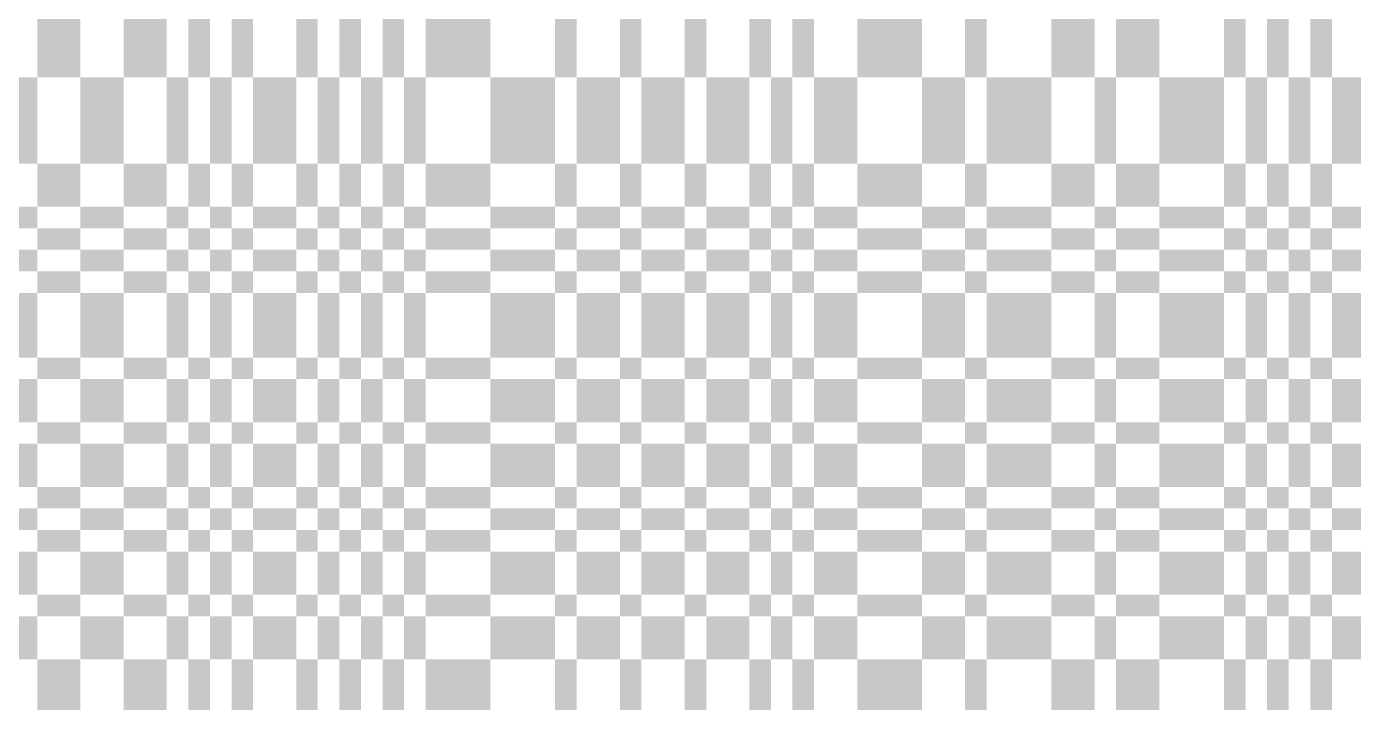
# Model space of a CAD drawing. Extents: x 0 to 200, y 0 to 200.
# Drawn here: x 99.8 to 124.4, y 50 to 62.54 of the extents above; entities that cross this region are included whole.
import ezdxf

# ---------------------------------------------------------------- set-up
doc = ezdxf.new("R2010")
doc.units = 0

msp = doc.modelspace()

# ---------------------------------------------------------------- linework, layer by layer
at = {"layer": 'CHROME'}
for points in [[(100, 61.6), (100.8, 61.6), (100, 62.8), (100.8, 62.8)], [(101.6, 61.6), (102.4, 61.6), (101.6, 62.8), (102.4, 62.8)], [(102.8, 61.6), (103.2, 61.6), (102.8, 62.8), (103.2, 62.8)], [(103.6, 61.6), (104, 61.6), (103.6, 62.8), (104, 62.8)], [(104.8, 61.6), (105.2, 61.6), (104.8, 62.8), (105.2, 62.8)], [(105.6, 61.6), (106, 61.6), (105.6, 62.8), (106, 62.8)], [(106.4, 61.6), (106.8, 61.6), (106.4, 62.8), (106.8, 62.8)], [(107.2, 61.6), (108.4, 61.6), (107.2, 62.8), (108.4, 62.8)], [(109.6, 61.6), (110, 61.6), (109.6, 62.8), (110, 62.8)], [(110.8, 61.6), (111.2, 61.6), (110.8, 62.8), (111.2, 62.8)], [(112, 61.6), (112.4, 61.6), (112, 62.8), (112.4, 62.8)], [(113.2, 61.6), (113.6, 61.6), (113.2, 62.8), (113.6, 62.8)], [(114, 61.6), (114.4, 61.6), (114, 62.8), (114.4, 62.8)], [(115.2, 61.6), (116.4, 61.6), (115.2, 62.8), (116.4, 62.8)], [(117.2, 61.6), (117.6, 61.6), (117.2, 62.8), (117.6, 62.8)], [(118.8, 61.6), (119.6, 61.6), (118.8, 62.8), (119.6, 62.8)], [(120, 61.6), (120.8, 61.6), (120, 62.8), (120.8, 62.8)], [(122, 61.6), (122.4, 61.6), (122, 62.8), (122.4, 62.8)], [(122.8, 61.6), (123.2, 61.6), (122.8, 62.8), (123.2, 62.8)], [(123.6, 61.6), (124, 61.6), (123.6, 62.8), (124, 62.8)], [(99.6, 60), (100, 60), (99.6, 61.6), (100, 61.6)], [(100.8, 60), (101.6, 60), (100.8, 61.6), (101.6, 61.6)], [(102.4, 60), (102.8, 60), (102.4, 61.6), (102.8, 61.6)], [(103.2, 60), (103.6, 60), (103.2, 61.6), (103.6, 61.6)], [(104, 60), (104.8, 60), (104, 61.6), (104.8, 61.6)], [(105.2, 60), (105.6, 60), (105.2, 61.6), (105.6, 61.6)], [(106, 60), (106.4, 60), (106, 61.6), (106.4, 61.6)], [(106.8, 60), (107.2, 60), (106.8, 61.6), (107.2, 61.6)], [(108.4, 60), (109.6, 60), (108.4, 61.6), (109.6, 61.6)], [(110, 60), (110.8, 60), (110, 61.6), (110.8, 61.6)], [(111.2, 60), (112, 60), (111.2, 61.6), (112, 61.6)], [(112.4, 60), (113.2, 60), (112.4, 61.6), (113.2, 61.6)], [(113.6, 60), (114, 60), (113.6, 61.6), (114, 61.6)], [(114.4, 60), (115.2, 60), (114.4, 61.6), (115.2, 61.6)], [(116.4, 60), (117.2, 60), (116.4, 61.6), (117.2, 61.6)], [(117.6, 60), (118.8, 60), (117.6, 61.6), (118.8, 61.6)], [(119.6, 60), (120, 60), (119.6, 61.6), (120, 61.6)], [(120.8, 60), (122, 60), (120.8, 61.6), (122, 61.6)], [(122.4, 60), (122.8, 60), (122.4, 61.6), (122.8, 61.6)], [(123.2, 60), (123.6, 60), (123.2, 61.6), (123.6, 61.6)], [(124, 60), (124.8, 60), (124, 61.6), (124.8, 61.6)], [(100, 59.2), (100.8, 59.2), (100, 60), (100.8, 60)], [(101.6, 59.2), (102.4, 59.2), (101.6, 60), (102.4, 60)], [(102.8, 59.2), (103.2, 59.2), (102.8, 60), (103.2, 60)], [(103.6, 59.2), (104, 59.2), (103.6, 60), (104, 60)], [(104.8, 59.2), (105.2, 59.2), (104.8, 60), (105.2, 60)], [(105.6, 59.2), (106, 59.2), (105.6, 60), (106, 60)], [(106.4, 59.2), (106.8, 59.2), (106.4, 60), (106.8, 60)], [(107.2, 59.2), (108.4, 59.2), (107.2, 60), (108.4, 60)], [(109.6, 59.2), (110, 59.2), (109.6, 60), (110, 60)], [(110.8, 59.2), (111.2, 59.2), (110.8, 60), (111.2, 60)], [(112, 59.2), (112.4, 59.2), (112, 60), (112.4, 60)], [(113.2, 59.2), (113.6, 59.2), (113.2, 60), (113.6, 60)], [(114, 59.2), (114.4, 59.2), (114, 60), (114.4, 60)], [(115.2, 59.2), (116.4, 59.2), (115.2, 60), (116.4, 60)], [(117.2, 59.2), (117.6, 59.2), (117.2, 60), (117.6, 60)], [(118.8, 59.2), (119.6, 59.2), (118.8, 60), (119.6, 60)], [(120, 59.2), (120.8, 59.2), (120, 60), (120.8, 60)], [(122, 59.2), (122.4, 59.2), (122, 60), (122.4, 60)], [(122.8, 59.2), (123.2, 59.2), (122.8, 60), (123.2, 60)], [(123.6, 59.2), (124, 59.2), (123.6, 60), (124, 60)], [(99.6, 58.8), (100, 58.8), (99.6, 59.2), (100, 59.2)], [(100.8, 58.8), (101.6, 58.8), (100.8, 59.2), (101.6, 59.2)], [(102.4, 58.8), (102.8, 58.8), (102.4, 59.2), (102.8, 59.2)], [(103.2, 58.8), (103.6, 58.8), (103.2, 59.2), (103.6, 59.2)], [(104, 58.8), (104.8, 58.8), (104, 59.2), (104.8, 59.2)], [(105.2, 58.8), (105.6, 58.8), (105.2, 59.2), (105.6, 59.2)], [(106, 58.8), (106.4, 58.8), (106, 59.2), (106.4, 59.2)], [(106.8, 58.8), (107.2, 58.8), (106.8, 59.2), (107.2, 59.2)], [(108.4, 58.8), (109.6, 58.8), (108.4, 59.2), (109.6, 59.2)], [(110, 58.8), (110.8, 58.8), (110, 59.2), (110.8, 59.2)], [(111.2, 58.8), (112, 58.8), (111.2, 59.2), (112, 59.2)], [(112.4, 58.8), (113.2, 58.8), (112.4, 59.2), (113.2, 59.2)], [(113.6, 58.8), (114, 58.8), (113.6, 59.2), (114, 59.2)], [(114.4, 58.8), (115.2, 58.8), (114.4, 59.2), (115.2, 59.2)], [(116.4, 58.8), (117.2, 58.8), (116.4, 59.2), (117.2, 59.2)], [(117.6, 58.8), (118.8, 58.8), (117.6, 59.2), (118.8, 59.2)], [(119.6, 58.8), (120, 58.8), (119.6, 59.2), (120, 59.2)], [(120.8, 58.8), (122, 58.8), (120.8, 59.2), (122, 59.2)], [(122.4, 58.8), (122.8, 58.8), (122.4, 59.2), (122.8, 59.2)], [(123.2, 58.8), (123.6, 58.8), (123.2, 59.2), (123.6, 59.2)], [(124, 58.8), (124.8, 58.8), (124, 59.2), (124.8, 59.2)], [(100, 58.4), (100.8, 58.4), (100, 58.8), (100.8, 58.8)], [(101.6, 58.4), (102.4, 58.4), (101.6, 58.8), (102.4, 58.8)], [(102.8, 58.4), (103.2, 58.4), (102.8, 58.8), (103.2, 58.8)], [(103.6, 58.4), (104, 58.4), (103.6, 58.8), (104, 58.8)], [(104.8, 58.4), (105.2, 58.4), (104.8, 58.8), (105.2, 58.8)], [(105.6, 58.4), (106, 58.4), (105.6, 58.8), (106, 58.8)], [(106.4, 58.4), (106.8, 58.4), (106.4, 58.8), (106.8, 58.8)], [(107.2, 58.4), (108.4, 58.4), (107.2, 58.8), (108.4, 58.8)], [(109.6, 58.4), (110, 58.4), (109.6, 58.8), (110, 58.8)], [(110.8, 58.4), (111.2, 58.4), (110.8, 58.8), (111.2, 58.8)], [(112, 58.4), (112.4, 58.4), (112, 58.8), (112.4, 58.8)], [(113.2, 58.4), (113.6, 58.4), (113.2, 58.8), (113.6, 58.8)], [(114, 58.4), (114.4, 58.4), (114, 58.8), (114.4, 58.8)], [(115.2, 58.4), (116.4, 58.4), (115.2, 58.8), (116.4, 58.8)], [(117.2, 58.4), (117.6, 58.4), (117.2, 58.8), (117.6, 58.8)], [(118.8, 58.4), (119.6, 58.4), (118.8, 58.8), (119.6, 58.8)], [(120, 58.4), (120.8, 58.4), (120, 58.8), (120.8, 58.8)], [(122, 58.4), (122.4, 58.4), (122, 58.8), (122.4, 58.8)], [(122.8, 58.4), (123.2, 58.4), (122.8, 58.8), (123.2, 58.8)], [(123.6, 58.4), (124, 58.4), (123.6, 58.8), (124, 58.8)], [(99.6, 58), (100, 58), (99.6, 58.4), (100, 58.4)], [(100.8, 58), (101.6, 58), (100.8, 58.4), (101.6, 58.4)], [(102.4, 58), (102.8, 58), (102.4, 58.4), (102.8, 58.4)], [(103.2, 58), (103.6, 58), (103.2, 58.4), (103.6, 58.4)], [(104, 58), (104.8, 58), (104, 58.4), (104.8, 58.4)], [(105.2, 58), (105.6, 58), (105.2, 58.4), (105.6, 58.4)], [(106, 58), (106.4, 58), (106, 58.4), (106.4, 58.4)], [(106.8, 58), (107.2, 58), (106.8, 58.4), (107.2, 58.4)], [(108.4, 58), (109.6, 58), (108.4, 58.4), (109.6, 58.4)], [(110, 58), (110.8, 58), (110, 58.4), (110.8, 58.4)], [(111.2, 58), (112, 58), (111.2, 58.4), (112, 58.4)], [(112.4, 58), (113.2, 58), (112.4, 58.4), (113.2, 58.4)], [(113.6, 58), (114, 58), (113.6, 58.4), (114, 58.4)], [(114.4, 58), (115.2, 58), (114.4, 58.4), (115.2, 58.4)], [(116.4, 58), (117.2, 58), (116.4, 58.4), (117.2, 58.4)], [(117.6, 58), (118.8, 58), (117.6, 58.4), (118.8, 58.4)], [(119.6, 58), (120, 58), (119.6, 58.4), (120, 58.4)], [(120.8, 58), (122, 58), (120.8, 58.4), (122, 58.4)], [(122.4, 58), (122.8, 58), (122.4, 58.4), (122.8, 58.4)], [(123.2, 58), (123.6, 58), (123.2, 58.4), (123.6, 58.4)], [(124, 58), (124.8, 58), (124, 58.4), (124.8, 58.4)], [(100, 57.6), (100.8, 57.6), (100, 58), (100.8, 58)], [(101.6, 57.6), (102.4, 57.6), (101.6, 58), (102.4, 58)], [(102.8, 57.6), (103.2, 57.6), (102.8, 58), (103.2, 58)], [(103.6, 57.6), (104, 57.6), (103.6, 58), (104, 58)], [(104.8, 57.6), (105.2, 57.6), (104.8, 58), (105.2, 58)], [(105.6, 57.6), (106, 57.6), (105.6, 58), (106, 58)], [(106.4, 57.6), (106.8, 57.6), (106.4, 58), (106.8, 58)], [(107.2, 57.6), (108.4, 57.6), (107.2, 58), (108.4, 58)], [(109.6, 57.6), (110, 57.6), (109.6, 58), (110, 58)], [(110.8, 57.6), (111.2, 57.6), (110.8, 58), (111.2, 58)], [(112, 57.6), (112.4, 57.6), (112, 58), (112.4, 58)], [(113.2, 57.6), (113.6, 57.6), (113.2, 58), (113.6, 58)], [(114, 57.6), (114.4, 57.6), (114, 58), (114.4, 58)], [(115.2, 57.6), (116.4, 57.6), (115.2, 58), (116.4, 58)], [(117.2, 57.6), (117.6, 57.6), (117.2, 58), (117.6, 58)], [(118.8, 57.6), (119.6, 57.6), (118.8, 58), (119.6, 58)], [(120, 57.6), (120.8, 57.6), (120, 58), (120.8, 58)], [(122, 57.6), (122.4, 57.6), (122, 58), (122.4, 58)], [(122.8, 57.6), (123.2, 57.6), (122.8, 58), (123.2, 58)], [(123.6, 57.6), (124, 57.6), (123.6, 58), (124, 58)], [(99.6, 56.4), (100, 56.4), (99.6, 57.6), (100, 57.6)], [(100.8, 56.4), (101.6, 56.4), (100.8, 57.6), (101.6, 57.6)], [(102.4, 56.4), (102.8, 56.4), (102.4, 57.6), (102.8, 57.6)], [(103.2, 56.4), (103.6, 56.4), (103.2, 57.6), (103.6, 57.6)], [(104, 56.4), (104.8, 56.4), (104, 57.6), (104.8, 57.6)], [(105.2, 56.4), (105.6, 56.4), (105.2, 57.6), (105.6, 57.6)], [(106, 56.4), (106.4, 56.4), (106, 57.6), (106.4, 57.6)], [(106.8, 56.4), (107.2, 56.4), (106.8, 57.6), (107.2, 57.6)], [(108.4, 56.4), (109.6, 56.4), (108.4, 57.6), (109.6, 57.6)], [(110, 56.4), (110.8, 56.4), (110, 57.6), (110.8, 57.6)], [(111.2, 56.4), (112, 56.4), (111.2, 57.6), (112, 57.6)], [(112.4, 56.4), (113.2, 56.4), (112.4, 57.6), (113.2, 57.6)], [(113.6, 56.4), (114, 56.4), (113.6, 57.6), (114, 57.6)], [(114.4, 56.4), (115.2, 56.4), (114.4, 57.6), (115.2, 57.6)], [(116.4, 56.4), (117.2, 56.4), (116.4, 57.6), (117.2, 57.6)], [(117.6, 56.4), (118.8, 56.4), (117.6, 57.6), (118.8, 57.6)], [(119.6, 56.4), (120, 56.4), (119.6, 57.6), (120, 57.6)], [(120.8, 56.4), (122, 56.4), (120.8, 57.6), (122, 57.6)], [(122.4, 56.4), (122.8, 56.4), (122.4, 57.6), (122.8, 57.6)], [(123.2, 56.4), (123.6, 56.4), (123.2, 57.6), (123.6, 57.6)], [(124, 56.4), (124.8, 56.4), (124, 57.6), (124.8, 57.6)], [(100, 56), (100.8, 56), (100, 56.4), (100.8, 56.4)], [(101.6, 56), (102.4, 56), (101.6, 56.4), (102.4, 56.4)], [(102.8, 56), (103.2, 56), (102.8, 56.4), (103.2, 56.4)], [(103.6, 56), (104, 56), (103.6, 56.4), (104, 56.4)], [(104.8, 56), (105.2, 56), (104.8, 56.4), (105.2, 56.4)], [(105.6, 56), (106, 56), (105.6, 56.4), (106, 56.4)], [(106.4, 56), (106.8, 56), (106.4, 56.4), (106.8, 56.4)], [(107.2, 56), (108.4, 56), (107.2, 56.4), (108.4, 56.4)], [(109.6, 56), (110, 56), (109.6, 56.4), (110, 56.4)], [(110.8, 56), (111.2, 56), (110.8, 56.4), (111.2, 56.4)], [(112, 56), (112.4, 56), (112, 56.4), (112.4, 56.4)], [(113.2, 56), (113.6, 56), (113.2, 56.4), (113.6, 56.4)], [(114, 56), (114.4, 56), (114, 56.4), (114.4, 56.4)], [(115.2, 56), (116.4, 56), (115.2, 56.4), (116.4, 56.4)], [(117.2, 56), (117.6, 56), (117.2, 56.4), (117.6, 56.4)], [(118.8, 56), (119.6, 56), (118.8, 56.4), (119.6, 56.4)], [(120, 56), (120.8, 56), (120, 56.4), (120.8, 56.4)], [(122, 56), (122.4, 56), (122, 56.4), (122.4, 56.4)], [(122.8, 56), (123.2, 56), (122.8, 56.4), (123.2, 56.4)], [(123.6, 56), (124, 56), (123.6, 56.4), (124, 56.4)], [(99.6, 55.2), (100, 55.2), (99.6, 56), (100, 56)], [(100.8, 55.2), (101.6, 55.2), (100.8, 56), (101.6, 56)], [(102.4, 55.2), (102.8, 55.2), (102.4, 56), (102.8, 56)], [(103.2, 55.2), (103.6, 55.2), (103.2, 56), (103.6, 56)], [(104, 55.2), (104.8, 55.2), (104, 56), (104.8, 56)], [(105.2, 55.2), (105.6, 55.2), (105.2, 56), (105.6, 56)], [(106, 55.2), (106.4, 55.2), (106, 56), (106.4, 56)], [(106.8, 55.2), (107.2, 55.2), (106.8, 56), (107.2, 56)], [(108.4, 55.2), (109.6, 55.2), (108.4, 56), (109.6, 56)], [(110, 55.2), (110.8, 55.2), (110, 56), (110.8, 56)], [(111.2, 55.2), (112, 55.2), (111.2, 56), (112, 56)], [(112.4, 55.2), (113.2, 55.2), (112.4, 56), (113.2, 56)], [(113.6, 55.2), (114, 55.2), (113.6, 56), (114, 56)], [(114.4, 55.2), (115.2, 55.2), (114.4, 56), (115.2, 56)], [(116.4, 55.2), (117.2, 55.2), (116.4, 56), (117.2, 56)], [(117.6, 55.2), (118.8, 55.2), (117.6, 56), (118.8, 56)], [(119.6, 55.2), (120, 55.2), (119.6, 56), (120, 56)], [(120.8, 55.2), (122, 55.2), (120.8, 56), (122, 56)], [(122.4, 55.2), (122.8, 55.2), (122.4, 56), (122.8, 56)], [(123.2, 55.2), (123.6, 55.2), (123.2, 56), (123.6, 56)], [(124, 55.2), (124.8, 55.2), (124, 56), (124.8, 56)], [(100, 54.8), (100.8, 54.8), (100, 55.2), (100.8, 55.2)], [(101.6, 54.8), (102.4, 54.8), (101.6, 55.2), (102.4, 55.2)], [(102.8, 54.8), (103.2, 54.8), (102.8, 55.2), (103.2, 55.2)], [(103.6, 54.8), (104, 54.8), (103.6, 55.2), (104, 55.2)], [(104.8, 54.8), (105.2, 54.8), (104.8, 55.2), (105.2, 55.2)], [(105.6, 54.8), (106, 54.8), (105.6, 55.2), (106, 55.2)], [(106.4, 54.8), (106.8, 54.8), (106.4, 55.2), (106.8, 55.2)], [(107.2, 54.8), (108.4, 54.8), (107.2, 55.2), (108.4, 55.2)], [(109.6, 54.8), (110, 54.8), (109.6, 55.2), (110, 55.2)], [(110.8, 54.8), (111.2, 54.8), (110.8, 55.2), (111.2, 55.2)], [(112, 54.8), (112.4, 54.8), (112, 55.2), (112.4, 55.2)], [(113.2, 54.8), (113.6, 54.8), (113.2, 55.2), (113.6, 55.2)], [(114, 54.8), (114.4, 54.8), (114, 55.2), (114.4, 55.2)], [(115.2, 54.8), (116.4, 54.8), (115.2, 55.2), (116.4, 55.2)], [(117.2, 54.8), (117.6, 54.8), (117.2, 55.2), (117.6, 55.2)], [(118.8, 54.8), (119.6, 54.8), (118.8, 55.2), (119.6, 55.2)], [(120, 54.8), (120.8, 54.8), (120, 55.2), (120.8, 55.2)], [(122, 54.8), (122.4, 54.8), (122, 55.2), (122.4, 55.2)], [(122.8, 54.8), (123.2, 54.8), (122.8, 55.2), (123.2, 55.2)], [(123.6, 54.8), (124, 54.8), (123.6, 55.2), (124, 55.2)], [(99.6, 54), (100, 54), (99.6, 54.8), (100, 54.8)], [(100.8, 54), (101.6, 54), (100.8, 54.8), (101.6, 54.8)], [(102.4, 54), (102.8, 54), (102.4, 54.8), (102.8, 54.8)], [(103.2, 54), (103.6, 54), (103.2, 54.8), (103.6, 54.8)], [(104, 54), (104.8, 54), (104, 54.8), (104.8, 54.8)], [(105.2, 54), (105.6, 54), (105.2, 54.8), (105.6, 54.8)], [(106, 54), (106.4, 54), (106, 54.8), (106.4, 54.8)], [(106.8, 54), (107.2, 54), (106.8, 54.8), (107.2, 54.8)], [(108.4, 54), (109.6, 54), (108.4, 54.8), (109.6, 54.8)], [(110, 54), (110.8, 54), (110, 54.8), (110.8, 54.8)], [(111.2, 54), (112, 54), (111.2, 54.8), (112, 54.8)], [(112.4, 54), (113.2, 54), (112.4, 54.8), (113.2, 54.8)], [(113.6, 54), (114, 54), (113.6, 54.8), (114, 54.8)], [(114.4, 54), (115.2, 54), (114.4, 54.8), (115.2, 54.8)], [(116.4, 54), (117.2, 54), (116.4, 54.8), (117.2, 54.8)], [(117.6, 54), (118.8, 54), (117.6, 54.8), (118.8, 54.8)], [(119.6, 54), (120, 54), (119.6, 54.8), (120, 54.8)], [(120.8, 54), (122, 54), (120.8, 54.8), (122, 54.8)], [(122.4, 54), (122.8, 54), (122.4, 54.8), (122.8, 54.8)], [(123.2, 54), (123.6, 54), (123.2, 54.8), (123.6, 54.8)], [(124, 54), (124.8, 54), (124, 54.8), (124.8, 54.8)], [(100, 53.6), (100.8, 53.6), (100, 54), (100.8, 54)], [(101.6, 53.6), (102.4, 53.6), (101.6, 54), (102.4, 54)], [(102.8, 53.6), (103.2, 53.6), (102.8, 54), (103.2, 54)], [(103.6, 53.6), (104, 53.6), (103.6, 54), (104, 54)], [(104.8, 53.6), (105.2, 53.6), (104.8, 54), (105.2, 54)], [(105.6, 53.6), (106, 53.6), (105.6, 54), (106, 54)], [(106.4, 53.6), (106.8, 53.6), (106.4, 54), (106.8, 54)], [(107.2, 53.6), (108.4, 53.6), (107.2, 54), (108.4, 54)], [(109.6, 53.6), (110, 53.6), (109.6, 54), (110, 54)], [(110.8, 53.6), (111.2, 53.6), (110.8, 54), (111.2, 54)], [(112, 53.6), (112.4, 53.6), (112, 54), (112.4, 54)], [(113.2, 53.6), (113.6, 53.6), (113.2, 54), (113.6, 54)], [(114, 53.6), (114.4, 53.6), (114, 54), (114.4, 54)], [(115.2, 53.6), (116.4, 53.6), (115.2, 54), (116.4, 54)], [(117.2, 53.6), (117.6, 53.6), (117.2, 54), (117.6, 54)], [(118.8, 53.6), (119.6, 53.6), (118.8, 54), (119.6, 54)], [(120, 53.6), (120.8, 53.6), (120, 54), (120.8, 54)], [(122, 53.6), (122.4, 53.6), (122, 54), (122.4, 54)], [(122.8, 53.6), (123.2, 53.6), (122.8, 54), (123.2, 54)], [(123.6, 53.6), (124, 53.6), (123.6, 54), (124, 54)], [(99.6, 53.2), (100, 53.2), (99.6, 53.6), (100, 53.6)], [(100.8, 53.2), (101.6, 53.2), (100.8, 53.6), (101.6, 53.6)], [(102.4, 53.2), (102.8, 53.2), (102.4, 53.6), (102.8, 53.6)], [(103.2, 53.2), (103.6, 53.2), (103.2, 53.6), (103.6, 53.6)], [(104, 53.2), (104.8, 53.2), (104, 53.6), (104.8, 53.6)], [(105.2, 53.2), (105.6, 53.2), (105.2, 53.6), (105.6, 53.6)], [(106, 53.2), (106.4, 53.2), (106, 53.6), (106.4, 53.6)], [(106.8, 53.2), (107.2, 53.2), (106.8, 53.6), (107.2, 53.6)], [(108.4, 53.2), (109.6, 53.2), (108.4, 53.6), (109.6, 53.6)], [(110, 53.2), (110.8, 53.2), (110, 53.6), (110.8, 53.6)], [(111.2, 53.2), (112, 53.2), (111.2, 53.6), (112, 53.6)], [(112.4, 53.2), (113.2, 53.2), (112.4, 53.6), (113.2, 53.6)], [(113.6, 53.2), (114, 53.2), (113.6, 53.6), (114, 53.6)], [(114.4, 53.2), (115.2, 53.2), (114.4, 53.6), (115.2, 53.6)], [(116.4, 53.2), (117.2, 53.2), (116.4, 53.6), (117.2, 53.6)], [(117.6, 53.2), (118.8, 53.2), (117.6, 53.6), (118.8, 53.6)], [(119.6, 53.2), (120, 53.2), (119.6, 53.6), (120, 53.6)], [(120.8, 53.2), (122, 53.2), (120.8, 53.6), (122, 53.6)], [(122.4, 53.2), (122.8, 53.2), (122.4, 53.6), (122.8, 53.6)], [(123.2, 53.2), (123.6, 53.2), (123.2, 53.6), (123.6, 53.6)], [(124, 53.2), (124.8, 53.2), (124, 53.6), (124.8, 53.6)], [(100, 52.8), (100.8, 52.8), (100, 53.2), (100.8, 53.2)], [(101.6, 52.8), (102.4, 52.8), (101.6, 53.2), (102.4, 53.2)], [(102.8, 52.8), (103.2, 52.8), (102.8, 53.2), (103.2, 53.2)], [(103.6, 52.8), (104, 52.8), (103.6, 53.2), (104, 53.2)], [(104.8, 52.8), (105.2, 52.8), (104.8, 53.2), (105.2, 53.2)], [(105.6, 52.8), (106, 52.8), (105.6, 53.2), (106, 53.2)], [(106.4, 52.8), (106.8, 52.8), (106.4, 53.2), (106.8, 53.2)], [(107.2, 52.8), (108.4, 52.8), (107.2, 53.2), (108.4, 53.2)], [(109.6, 52.8), (110, 52.8), (109.6, 53.2), (110, 53.2)], [(110.8, 52.8), (111.2, 52.8), (110.8, 53.2), (111.2, 53.2)], [(112, 52.8), (112.4, 52.8), (112, 53.2), (112.4, 53.2)], [(113.2, 52.8), (113.6, 52.8), (113.2, 53.2), (113.6, 53.2)], [(114, 52.8), (114.4, 52.8), (114, 53.2), (114.4, 53.2)], [(115.2, 52.8), (116.4, 52.8), (115.2, 53.2), (116.4, 53.2)], [(117.2, 52.8), (117.6, 52.8), (117.2, 53.2), (117.6, 53.2)], [(118.8, 52.8), (119.6, 52.8), (118.8, 53.2), (119.6, 53.2)], [(120, 52.8), (120.8, 52.8), (120, 53.2), (120.8, 53.2)], [(122, 52.8), (122.4, 52.8), (122, 53.2), (122.4, 53.2)], [(122.8, 52.8), (123.2, 52.8), (122.8, 53.2), (123.2, 53.2)], [(123.6, 52.8), (124, 52.8), (123.6, 53.2), (124, 53.2)], [(99.6, 52), (100, 52), (99.6, 52.8), (100, 52.8)], [(100.8, 52), (101.6, 52), (100.8, 52.8), (101.6, 52.8)], [(102.4, 52), (102.8, 52), (102.4, 52.8), (102.8, 52.8)], [(103.2, 52), (103.6, 52), (103.2, 52.8), (103.6, 52.8)], [(104, 52), (104.8, 52), (104, 52.8), (104.8, 52.8)], [(105.2, 52), (105.6, 52), (105.2, 52.8), (105.6, 52.8)], [(106, 52), (106.4, 52), (106, 52.8), (106.4, 52.8)], [(106.8, 52), (107.2, 52), (106.8, 52.8), (107.2, 52.8)], [(108.4, 52), (109.6, 52), (108.4, 52.8), (109.6, 52.8)], [(110, 52), (110.8, 52), (110, 52.8), (110.8, 52.8)], [(111.2, 52), (112, 52), (111.2, 52.8), (112, 52.8)], [(112.4, 52), (113.2, 52), (112.4, 52.8), (113.2, 52.8)], [(113.6, 52), (114, 52), (113.6, 52.8), (114, 52.8)], [(114.4, 52), (115.2, 52), (114.4, 52.8), (115.2, 52.8)], [(116.4, 52), (117.2, 52), (116.4, 52.8), (117.2, 52.8)], [(117.6, 52), (118.8, 52), (117.6, 52.8), (118.8, 52.8)], [(119.6, 52), (120, 52), (119.6, 52.8), (120, 52.8)], [(120.8, 52), (122, 52), (120.8, 52.8), (122, 52.8)], [(122.4, 52), (122.8, 52), (122.4, 52.8), (122.8, 52.8)], [(123.2, 52), (123.6, 52), (123.2, 52.8), (123.6, 52.8)], [(124, 52), (124.8, 52), (124, 52.8), (124.8, 52.8)], [(100, 51.6), (100.8, 51.6), (100, 52), (100.8, 52)], [(101.6, 51.6), (102.4, 51.6), (101.6, 52), (102.4, 52)], [(102.8, 51.6), (103.2, 51.6), (102.8, 52), (103.2, 52)], [(103.6, 51.6), (104, 51.6), (103.6, 52), (104, 52)], [(104.8, 51.6), (105.2, 51.6), (104.8, 52), (105.2, 52)], [(105.6, 51.6), (106, 51.6), (105.6, 52), (106, 52)], [(106.4, 51.6), (106.8, 51.6), (106.4, 52), (106.8, 52)], [(107.2, 51.6), (108.4, 51.6), (107.2, 52), (108.4, 52)], [(109.6, 51.6), (110, 51.6), (109.6, 52), (110, 52)], [(110.8, 51.6), (111.2, 51.6), (110.8, 52), (111.2, 52)], [(112, 51.6), (112.4, 51.6), (112, 52), (112.4, 52)], [(113.2, 51.6), (113.6, 51.6), (113.2, 52), (113.6, 52)], [(114, 51.6), (114.4, 51.6), (114, 52), (114.4, 52)], [(115.2, 51.6), (116.4, 51.6), (115.2, 52), (116.4, 52)], [(117.2, 51.6), (117.6, 51.6), (117.2, 52), (117.6, 52)], [(118.8, 51.6), (119.6, 51.6), (118.8, 52), (119.6, 52)], [(120, 51.6), (120.8, 51.6), (120, 52), (120.8, 52)], [(122, 51.6), (122.4, 51.6), (122, 52), (122.4, 52)], [(122.8, 51.6), (123.2, 51.6), (122.8, 52), (123.2, 52)], [(123.6, 51.6), (124, 51.6), (123.6, 52), (124, 52)], [(99.6, 50.8), (100, 50.8), (99.6, 51.6), (100, 51.6)], [(100.8, 50.8), (101.6, 50.8), (100.8, 51.6), (101.6, 51.6)], [(102.4, 50.8), (102.8, 50.8), (102.4, 51.6), (102.8, 51.6)], [(103.2, 50.8), (103.6, 50.8), (103.2, 51.6), (103.6, 51.6)], [(104, 50.8), (104.8, 50.8), (104, 51.6), (104.8, 51.6)], [(105.2, 50.8), (105.6, 50.8), (105.2, 51.6), (105.6, 51.6)], [(106, 50.8), (106.4, 50.8), (106, 51.6), (106.4, 51.6)], [(106.8, 50.8), (107.2, 50.8), (106.8, 51.6), (107.2, 51.6)], [(108.4, 50.8), (109.6, 50.8), (108.4, 51.6), (109.6, 51.6)], [(110, 50.8), (110.8, 50.8), (110, 51.6), (110.8, 51.6)], [(111.2, 50.8), (112, 50.8), (111.2, 51.6), (112, 51.6)], [(112.4, 50.8), (113.2, 50.8), (112.4, 51.6), (113.2, 51.6)], [(113.6, 50.8), (114, 50.8), (113.6, 51.6), (114, 51.6)], [(114.4, 50.8), (115.2, 50.8), (114.4, 51.6), (115.2, 51.6)], [(116.4, 50.8), (117.2, 50.8), (116.4, 51.6), (117.2, 51.6)], [(117.6, 50.8), (118.8, 50.8), (117.6, 51.6), (118.8, 51.6)], [(119.6, 50.8), (120, 50.8), (119.6, 51.6), (120, 51.6)], [(120.8, 50.8), (122, 50.8), (120.8, 51.6), (122, 51.6)], [(122.4, 50.8), (122.8, 50.8), (122.4, 51.6), (122.8, 51.6)], [(123.2, 50.8), (123.6, 50.8), (123.2, 51.6), (123.6, 51.6)], [(124, 50.8), (124.8, 50.8), (124, 51.6), (124.8, 51.6)], [(100, 49.2), (100.8, 49.2), (100, 50.8), (100.8, 50.8)], [(101.6, 49.2), (102.4, 49.2), (101.6, 50.8), (102.4, 50.8)], [(102.8, 49.2), (103.2, 49.2), (102.8, 50.8), (103.2, 50.8)], [(103.6, 49.2), (104, 49.2), (103.6, 50.8), (104, 50.8)], [(104.8, 49.2), (105.2, 49.2), (104.8, 50.8), (105.2, 50.8)], [(105.6, 49.2), (106, 49.2), (105.6, 50.8), (106, 50.8)], [(106.4, 49.2), (106.8, 49.2), (106.4, 50.8), (106.8, 50.8)], [(107.2, 49.2), (108.4, 49.2), (107.2, 50.8), (108.4, 50.8)], [(109.6, 49.2), (110, 49.2), (109.6, 50.8), (110, 50.8)], [(110.8, 49.2), (111.2, 49.2), (110.8, 50.8), (111.2, 50.8)], [(112, 49.2), (112.4, 49.2), (112, 50.8), (112.4, 50.8)], [(113.2, 49.2), (113.6, 49.2), (113.2, 50.8), (113.6, 50.8)], [(114, 49.2), (114.4, 49.2), (114, 50.8), (114.4, 50.8)], [(115.2, 49.2), (116.4, 49.2), (115.2, 50.8), (116.4, 50.8)], [(117.2, 49.2), (117.6, 49.2), (117.2, 50.8), (117.6, 50.8)], [(118.8, 49.2), (119.6, 49.2), (118.8, 50.8), (119.6, 50.8)], [(120, 49.2), (120.8, 49.2), (120, 50.8), (120.8, 50.8)], [(122, 49.2), (122.4, 49.2), (122, 50.8), (122.4, 50.8)], [(122.8, 49.2), (123.2, 49.2), (122.8, 50.8), (123.2, 50.8)], [(123.6, 49.2), (124, 49.2), (123.6, 50.8), (124, 50.8)]]:
    msp.add_solid(points, dxfattribs=at)

doc.saveas('drawing.dxf')
